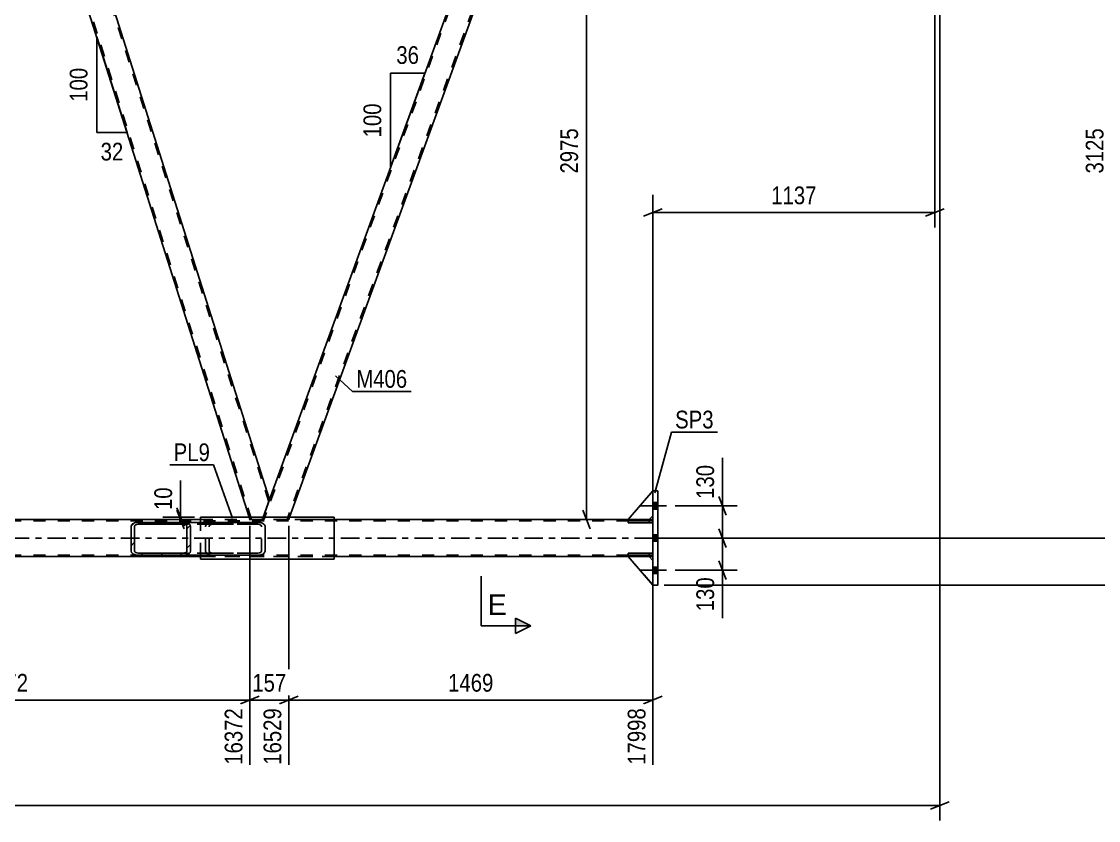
# Model space of a CAD drawing. Header units: millimetres. Extents: x -851 to 338, y -786 to 55.
# Drawn here: x -234.2 to -60.4, y -361.4 to -232.4 of the extents above; entities that cross this region are included whole.
import ezdxf

# ---------------------------------------------------------------- set-up
doc = ezdxf.new("R2010")
doc.units = ezdxf.units.MM
doc.linetypes.add('DXK_LINE_DOT2', pattern=[3.9198, 1.9599, -1.9599])
doc.linetypes.add('DXK_LINE_DOT3', pattern=[5.9187, 2.979, -0.9799, 0.9799, -0.9799])
doc.styles.add('Arial', font='ARIAL.TTF', dxfattribs={"height": 0.2})
doc.styles.add('Arial Narrow', font='ARIALN.TTF', dxfattribs={"height": 0.2})

# ---------------------------------------------------------------- blocks, each defined once
blk = doc.blocks.new('Bolt-232933133-7196 - 7182')
at = {"linetype": 'Continuous'}
for points in [[(-131.5, -311.09), (-131.5, -310.05), (-132.3, -310.05), (-132.3, -311.09)], [(-131.5, -311.09), (-131.5, -310.05), (-132.3, -310.05), (-132.3, -311.09)], [(-131.5, -311.09), (-131.5, -310.05), (-132.3, -310.05), (-132.3, -311.09)], [(-131.5, -316.29), (-131.5, -315.25), (-132.3, -315.25), (-132.3, -316.29)], [(-131.5, -316.29), (-131.5, -315.25), (-132.3, -315.25), (-132.3, -316.29)], [(-131.5, -321.49), (-131.5, -320.45), (-132.3, -320.45), (-132.3, -321.49)], [(-131.5, -321.49), (-131.5, -320.45), (-132.3, -320.45), (-132.3, -321.49)], [(-131.5, -321.49), (-131.5, -320.45), (-132.3, -320.45), (-132.3, -321.49)]]:
    blk.add_hatch(color=1, dxfattribs=at).paths.add_polyline_path(points)
at = {"color": 1, "linetype": 'Continuous'}
for p, q in [((-130.1, -310.57), (-134.3, -310.57)), ((-130.1, -310.57), (-134.3, -310.57)), ((-130.1, -310.57), (-134.3, -310.57)), ((-131.5, -310.05), (-132.3, -310.05)), ((-131.5, -310.05), (-132.3, -310.05)), ((-131.5, -310.05), (-132.3, -310.05)), ((-131.5, -311.09), (-132.3, -311.09)), ((-131.5, -311.09), (-132.3, -311.09)), ((-131.5, -311.09), (-132.3, -311.09)), ((-130.1, -315.77), (-134.3, -315.77)), ((-130.1, -315.77), (-134.3, -315.77)), ((-131.5, -315.25), (-132.3, -315.25)), ((-131.5, -315.25), (-132.3, -315.25)), ((-131.5, -316.29), (-132.3, -316.29)), ((-131.5, -316.29), (-132.3, -316.29)), ((-130.1, -320.97), (-134.3, -320.97)), ((-130.1, -320.97), (-134.3, -320.97)), ((-130.1, -320.97), (-134.3, -320.97)), ((-131.5, -320.45), (-132.3, -320.45)), ((-131.5, -320.45), (-132.3, -320.45)), ((-131.5, -320.45), (-132.3, -320.45)), ((-131.5, -321.49), (-132.3, -321.49)), ((-131.5, -321.49), (-132.3, -321.49)), ((-131.5, -321.49), (-132.3, -321.49))]:
    blk.add_line(p, q, dxfattribs=at)
blk = doc.blocks.new('Part-232933133-7271 - 7182')
at = {"color": 7, "linetype": 'DXK_LINE_DOT2'}
for p, q in [((-132.3, -313.01), (-809.21, -313.01)), ((-183.73, -312.77), (-205.27, -312.77)), ((-132.9, -312.77), (-136.3, -312.77)), ((-132.3, -312.77), (-132.3, -318.77)), ((-132.3, -318.53), (-809.21, -318.53)), ((-132.3, -318.77), (-801.21, -318.77)), ((-183.73, -318.77), (-205.27, -318.77)), ((-132.9, -318.77), (-136.3, -318.77))]:
    blk.add_line(p, q, dxfattribs=at)
at = {"color": 2, "linetype": 'Continuous'}
for p, q in [((-205.27, -312.77), (-268.86, -312.77)), ((-136.3, -312.77), (-183.73, -312.77)), ((-132.3, -312.77), (-132.9, -312.77)), ((-205.27, -318.77), (-268.86, -318.77)), ((-136.3, -318.77), (-183.73, -318.77)), ((-132.3, -318.77), (-132.9, -318.77))]:
    blk.add_line(p, q, dxfattribs=at)
at = {"color": 7, "linetype": 'DXK_LINE_DOT3'}
blk.add_line((-132.3, -315.77), (-809.21, -315.77), dxfattribs=at)
blk = doc.blocks.new('Part-232933133-7227 - 7182')
at = {"color": 2, "linetype": 'Continuous'}
for p, q in [((-132.9, -318.77), (-136.3, -318.77)), ((-136.3, -318.77), (-132.3, -323.37)), ((-132.3, -319.37), (-132.9, -318.77))]:
    blk.add_line(p, q, dxfattribs=at)
at = {"color": 7, "linetype": 'DXK_LINE_DOT2'}
blk.add_line((-132.3, -323.37), (-132.3, -319.37), dxfattribs=at)
blk = doc.blocks.new('Part-232933133-7228 - 7182')
at = {"color": 7, "linetype": 'DXK_LINE_DOT2'}
for p, q in [((-132.9, -318.77), (-136.3, -318.77)), ((-136.3, -318.77), (-132.3, -323.37)), ((-132.3, -319.37), (-132.9, -318.77)), ((-132.3, -323.37), (-132.3, -319.37))]:
    blk.add_line(p, q, dxfattribs=at)
blk = doc.blocks.new('Part-232933133-7229 - 7182')
at = {"color": 2, "linetype": 'Continuous'}
for p, q in [((-132.3, -308.17), (-136.3, -312.77)), ((-132.3, -312.17), (-132.9, -312.77)), ((-132.9, -312.77), (-136.3, -312.77))]:
    blk.add_line(p, q, dxfattribs=at)
at = {"color": 7, "linetype": 'DXK_LINE_DOT2'}
blk.add_line((-132.3, -312.17), (-132.3, -308.17), dxfattribs=at)
blk = doc.blocks.new('Part-232933133-7231 - 7182')
at = {"color": 2, "linetype": 'Continuous'}
for p, q in [((-136.3, -318.53), (-136.3, -318.21)), ((-136.3, -318.21), (-132.3, -318.21)), ((-132.3, -318.53), (-136.3, -318.53)), ((-132.3, -318.21), (-132.3, -318.53))]:
    blk.add_line(p, q, dxfattribs=at)
at = {"color": 7, "linetype": 'DXK_LINE_DOT2'}
blk.add_line((-132.9, -318.53), (-132.9, -318.21), dxfattribs=at)
blk = doc.blocks.new('Part-232933133-7232 - 7182')
at = {"color": 2, "linetype": 'Continuous'}
for p, q in [((-136.3, -313.33), (-136.3, -313.01)), ((-136.3, -313.01), (-132.3, -313.01)), ((-132.3, -313.33), (-136.3, -313.33)), ((-132.3, -313.01), (-132.3, -313.33))]:
    blk.add_line(p, q, dxfattribs=at)
at = {"color": 7, "linetype": 'DXK_LINE_DOT2'}
blk.add_line((-132.9, -313.33), (-132.9, -313.01), dxfattribs=at)
blk = doc.blocks.new('Part-232933133-7233 - 7182')
at = {"color": 7, "linetype": 'DXK_LINE_DOT2'}
for p, q in [((-132.3, -318.21), (-136.3, -318.21)), ((-136.3, -318.21), (-136.3, -318.53)), ((-136.3, -318.53), (-132.3, -318.53)), ((-132.9, -318.53), (-132.9, -318.21)), ((-132.3, -318.53), (-132.3, -318.21))]:
    blk.add_line(p, q, dxfattribs=at)
blk = doc.blocks.new('Part-232933133-7234 - 7182')
at = {"color": 7, "linetype": 'DXK_LINE_DOT2'}
for p, q in [((-132.3, -313.01), (-136.3, -313.01)), ((-136.3, -313.01), (-136.3, -313.33)), ((-136.3, -313.33), (-132.3, -313.33)), ((-132.9, -313.33), (-132.9, -313.01)), ((-132.3, -313.33), (-132.3, -313.01))]:
    blk.add_line(p, q, dxfattribs=at)
blk = doc.blocks.new('Part-232933133-7292 - 7182')
at = {"color": 7, "linetype": 'DXK_LINE_DOT2'}
for p, q in [((-136.3, -312.77), (-132.3, -308.17)), ((-132.3, -308.17), (-132.3, -312.17)), ((-132.3, -312.17), (-132.9, -312.77)), ((-132.9, -312.77), (-136.3, -312.77))]:
    blk.add_line(p, q, dxfattribs=at)
blk = doc.blocks.new('Part-232933133-7320 - 7182')
at = {"color": 2, "linetype": 'Continuous'}
for p, q in [((-183.73, -312.37), (-205.27, -312.37)), ((-205.27, -313.23), (-205.27, -312.37)), ((-183.73, -319.17), (-183.73, -312.37)), ((-205.27, -319.17), (-205.27, -318.51)), ((-183.73, -319.17), (-205.27, -319.17))]:
    blk.add_line(p, q, dxfattribs=at)
at = {"color": 7, "linetype": 'DXK_LINE_DOT2'}
blk.add_line((-205.27, -318.51), (-205.27, -313.23), dxfattribs=at)
blk = doc.blocks.new('Part-232933133-7366 - 7182')
at = {"color": 2, "linetype": 'Continuous'}
for p, q in [((-132.3, -308.17), (-132.3, -323.37)), ((-131.5, -308.17), (-132.3, -308.17)), ((-131.5, -323.37), (-131.5, -308.17)), ((-132.3, -323.37), (-131.5, -323.37))]:
    blk.add_line(p, q, dxfattribs=at)
blk = doc.blocks.new('Part-232933133-7483 - 7182')
at = {"linetype": 'Continuous'}
h = blk.add_hatch(dxfattribs=at)
h.set_pattern_fill('', scale=0.7, style=0, pattern_type=0)
h.set_pattern_definition([(45, (-216.5022, -313.8694), (-1.57154, 1.57154), [])])
h.paths.add_polyline_path([(-216.41, -313.62), (-216.5, -313.87), (-216.5, -317.87), (-216.41, -318.11), (-216.16, -318.32), (-215.78, -318.46), (-215.34, -318.51), (-208.06, -318.51), (-207.61, -318.46), (-207.24, -318.32), (-206.98, -318.12), (-206.89, -317.87), (-206.89, -313.87), (-206.98, -313.63), (-207.24, -313.42), (-207.61, -313.28), (-208.06, -313.23), (-215.34, -313.23), (-215.78, -313.28), (-216.16, -313.42)])
h.paths.add_polyline_path([(-215.56, -313.57), (-215.34, -313.55), (-208.06, -313.55), (-207.84, -313.57), (-207.65, -313.64), (-207.52, -313.75), (-207.48, -313.87), (-207.48, -317.87), (-207.52, -317.99), (-207.65, -318.1), (-207.84, -318.17), (-208.06, -318.19), (-215.34, -318.19), (-215.56, -318.17), (-215.75, -318.1), (-215.88, -317.99), (-215.92, -317.87), (-215.92, -313.87), (-215.88, -313.75), (-215.75, -313.64)])
at = {"color": 2, "linetype": 'Continuous'}
for p, q in [((-216.41, -313.62), (-216.5, -313.87)), ((-216.5, -317.87), (-216.5, -313.87)), ((-215.92, -313.87), (-215.88, -313.75)), ((-215.92, -317.87), (-215.92, -313.87)), ((-215.34, -313.23), (-215.78, -313.28)), ((-215.56, -313.57), (-215.34, -313.55)), ((-215.34, -313.23), (-208.06, -313.23)), ((-215.34, -313.55), (-208.06, -313.55)), ((-208.06, -313.23), (-196.03, -313.23)), ((-207.61, -313.28), (-208.06, -313.23)), ((-208.06, -313.55), (-207.84, -313.57)), ((-207.52, -313.75), (-207.48, -313.87)), ((-207.48, -317.87), (-207.48, -313.87)), ((-206.89, -313.87), (-206.98, -313.63)), ((-206.89, -317.87), (-206.89, -313.87)), ((-196.03, -313.23), (-195.58, -313.28)), ((-194.95, -313.63), (-194.86, -313.87)), ((-194.86, -317.87), (-194.86, -313.87)), ((-216.5, -317.87), (-216.41, -318.11)), ((-215.88, -317.99), (-215.92, -317.87)), ((-207.48, -317.87), (-207.52, -317.99)), ((-206.98, -318.12), (-206.89, -317.87)), ((-194.86, -317.87), (-194.95, -318.12)), ((-215.78, -318.46), (-215.34, -318.51)), ((-215.34, -318.19), (-215.56, -318.17)), ((-215.34, -318.19), (-208.06, -318.19)), ((-215.34, -318.51), (-208.06, -318.51)), ((-207.84, -318.17), (-208.06, -318.19)), ((-208.06, -318.51), (-207.61, -318.46)), ((-208.06, -318.51), (-196.03, -318.51)), ((-195.58, -318.46), (-196.03, -318.51))]:
    blk.add_line(p, q, dxfattribs=at)
at = {"color": 7, "linetype": 'DXK_LINE_DOT2'}
for p, q in [((-203.31, -313.23), (-215.34, -313.23)), ((-203.31, -313.55), (-215.34, -313.55)), ((-196.03, -313.55), (-208.06, -313.55)), ((-204.47, -313.87), (-204.38, -313.63)), ((-204.47, -317.87), (-204.47, -313.87)), ((-203.85, -313.75), (-203.89, -313.87)), ((-203.89, -317.87), (-203.89, -313.87)), ((-203.75, -313.28), (-203.31, -313.23)), ((-203.31, -313.55), (-203.53, -313.58)), ((-203.31, -313.23), (-196.03, -313.23)), ((-203.31, -313.55), (-196.03, -313.55)), ((-195.81, -313.58), (-196.03, -313.55)), ((-195.45, -313.87), (-195.49, -313.75)), ((-195.45, -317.87), (-195.45, -313.87)), ((-204.38, -318.12), (-204.47, -317.87)), ((-203.89, -317.87), (-203.85, -317.99)), ((-195.49, -317.99), (-195.45, -317.87)), ((-203.31, -318.19), (-215.34, -318.19)), ((-203.31, -318.51), (-215.34, -318.51)), ((-196.03, -318.19), (-208.06, -318.19)), ((-203.31, -318.51), (-203.75, -318.46)), ((-203.53, -318.17), (-203.31, -318.19)), ((-203.31, -318.19), (-196.03, -318.19)), ((-203.31, -318.51), (-196.03, -318.51)), ((-196.03, -318.19), (-195.81, -318.17))]:
    blk.add_line(p, q, dxfattribs=at)
at = {"color": 2, "linetype": 'Continuous'}
for centre, radius, start, end in [((-215.6, -314.35), 1.09, 99.5118, 138.0612), ((-215.47, -314.11), 0.545, 99.5118, 138.0612), ((-207.93, -314.11), 0.545, 41.9337, 80.4755), ((-207.79, -314.35), 1.09, 41.9337, 80.4755), ((-195.76, -314.36), 1.09, 41.9337, 80.4755), ((-215.6, -317.39), 1.09, 221.9337, 260.4755), ((-215.47, -317.63), 0.545, 221.9337, 260.4755), ((-207.93, -317.63), 0.545, 279.5118, 318.0612), ((-207.79, -317.39), 1.09, 279.5118, 318.0612), ((-195.76, -317.39), 1.09, 279.5118, 318.0612)]:
    blk.add_arc(centre, radius, start, end, dxfattribs=at)
at = {"color": 7, "linetype": 'DXK_LINE_DOT2'}
for centre, radius, start, end in [((-203.57, -314.35), 1.09, 99.5118, 138.0612), ((-203.44, -314.11), 0.545, 99.5118, 138.0612), ((-195.9, -314.11), 0.545, 41.9337, 80.4755), ((-203.57, -317.39), 1.09, 221.9337, 260.4755), ((-203.44, -317.63), 0.545, 221.9337, 260.4755), ((-195.9, -317.63), 0.545, 279.5118, 318.0612)]:
    blk.add_arc(centre, radius, start, end, dxfattribs=at)
blk = doc.blocks.new('Part-232933133-7506 - 7182')
at = {"color": 7, "linetype": 'DXK_LINE_DOT2'}
for p, q in [((-236.89, -193.77), (-280.2, -312.77)), ((-233.14, -193.77), (-276.45, -312.77)), ((-237.14, -193.77), (-237.29, -194.17)), ((-232.89, -193.77), (-237.14, -193.77)), ((-232.89, -193.77), (-234.05, -196.97)), ((-279.29, -309.56), (-280.46, -312.77)), ((-276.05, -312.37), (-276.2, -312.77)), ((-276.2, -312.77), (-280.46, -312.77))]:
    blk.add_line(p, q, dxfattribs=at)
at = {"color": 2, "linetype": 'Continuous'}
for p, q in [((-237.29, -194.17), (-279.29, -309.56)), ((-234.05, -196.97), (-276.05, -312.37))]:
    blk.add_line(p, q, dxfattribs=at)
blk = doc.blocks.new('Part-232933133-7511 - 7182')
at = {"color": 2, "linetype": 'Continuous'}
for p, q in [((-233.03, -194.17), (-234.05, -196.97)), ((-194.15, -309.56), (-230.75, -194.17)), ((-197.46, -312.37), (-234.05, -196.97)), ((-194.15, -309.56), (-195.18, -312.37))]:
    blk.add_line(p, q, dxfattribs=at)
at = {"color": 7, "linetype": 'DXK_LINE_DOT2'}
for p, q in [((-232.89, -193.77), (-233.03, -194.17)), ((-230.87, -193.77), (-232.89, -193.77)), ((-194.29, -309.93), (-231.12, -193.77)), ((-230.75, -194.17), (-230.87, -193.77)), ((-197.08, -312.77), (-233.92, -196.6)), ((-197.33, -312.77), (-197.46, -312.37)), ((-195.18, -312.37), (-195.32, -312.77)), ((-195.32, -312.77), (-197.33, -312.77))]:
    blk.add_line(p, q, dxfattribs=at)
blk = doc.blocks.new('Part-232933133-7521 - 7182')
at = {"color": 7, "linetype": 'DXK_LINE_DOT2'}
for p, q in [((-151.75, -193.77), (-195.07, -312.77)), ((-148.01, -193.77), (-191.32, -312.77)), ((-152.01, -193.77), (-152.15, -194.17)), ((-147.75, -193.77), (-152.01, -193.77)), ((-147.75, -193.77), (-147.9, -194.17)), ((-194.15, -309.56), (-195.32, -312.77)), ((-190.92, -312.37), (-191.06, -312.77)), ((-191.06, -312.77), (-195.32, -312.77))]:
    blk.add_line(p, q, dxfattribs=at)
at = {"color": 2, "linetype": 'Continuous'}
for p, q in [((-152.15, -194.17), (-194.15, -309.56)), ((-147.9, -194.17), (-190.92, -312.37))]:
    blk.add_line(p, q, dxfattribs=at)
blk = doc.blocks.new('StraightDimension-232933133-8412 - 7182')
at = {"color": 7, "linetype": 'Continuous'}
for p, q in [((-57.65, -192.27), (-58.85, -189.27)), ((-85, -190.77), (-55.85, -190.77)), ((-58.25, -315.77), (-58.25, -190.77)), ((-58.85, -314.27), (-57.65, -317.27)), ((-130.5, -315.77), (-55.85, -315.77))]:
    blk.add_line(p, q, dxfattribs=at)
at = {"color": 0}
blk.add_wipeout([(-59, -249.01), (-63.2, -249.01), (-63.2, -257.52), (-59, -257.52)], dxfattribs=at)
at = {"color": 3, "style": 'Arial Narrow'}
blk.add_text('3125', height=2.863, rotation=90.0002, dxfattribs=at).set_placement((-59.6, -256.92))
blk = doc.blocks.new('StraightDimension-232933133-38906 - 7182')
at = {"color": 7, "linetype": 'Continuous'}
for p, q in [((-86.8, -194.77), (-86.8, -265.63)), ((-132.3, -311.77), (-132.3, -260.38)), ((-130.8, -262.63), (-133.8, -263.83)), ((-132.3, -263.23), (-86.8, -263.23)), ((-88.3, -263.83), (-85.3, -262.63))]:
    blk.add_line(p, q, dxfattribs=at)
at = {"color": 0}
blk.add_wipeout([(-105.3, -262.48), (-105.3, -258.28), (-113.81, -258.28), (-113.81, -262.48)], dxfattribs=at)
at = {"color": 3, "style": 'Arial Narrow'}
blk.add_text('1137', height=2.863, dxfattribs=at).set_placement((-113.21, -261.88))
blk = doc.blocks.new('StraightDimension-232933133-32786 - 7182')
at = {"color": 7, "linetype": 'Continuous'}
for p, q in [((-142.43, -195.27), (-143.63, -192.27)), ((-146.75, -193.77), (-140.63, -193.77)), ((-143.03, -312.77), (-143.03, -193.77)), ((-143.63, -311.27), (-142.43, -314.27)), ((-190.06, -312.77), (-140.63, -312.77))]:
    blk.add_line(p, q, dxfattribs=at)
at = {"color": 0}
blk.add_wipeout([(-143.78, -249.01), (-147.98, -249.01), (-147.98, -257.52), (-143.78, -257.52)], dxfattribs=at)
at = {"color": 3, "style": 'Arial Narrow'}
blk.add_text('2975', height=2.863, rotation=90.0002, dxfattribs=at).set_placement((-144.38, -256.92))
blk = doc.blocks.new('StraightDimension-232933133-8367 - 7182')
at = {"color": 7, "linetype": 'Continuous'}
for p, q in [((-121.68, -314.27), (-120.48, -317.27)), ((-130.5, -315.77), (-118.68, -315.77)), ((-121.08, -320.97), (-121.08, -315.77)), ((-120.48, -322.47), (-121.68, -319.47)), ((-128.7, -320.97), (-118.68, -320.97))]:
    blk.add_line(p, q, dxfattribs=at)
at = {"color": 0}
blk.add_wipeout([(-121.83, -321.49), (-126.03, -321.49), (-126.03, -328.18), (-121.83, -328.18)], dxfattribs=at)
at = {"color": 7, "linetype": 'Continuous'}
blk.add_line((-121.08, -320.97), (-121.08, -328.7), dxfattribs=at)
blk.add_line((-121.08, -320.97), (-121.08, -328.7), dxfattribs=at)
at = {"color": 3, "style": 'Arial Narrow'}
blk.add_text('130', height=2.863, rotation=90.0002, dxfattribs=at).set_placement((-122.43, -327.58))
blk = doc.blocks.new('StraightDimension-232933133-8375 - 7182')
at = {"color": 7, "linetype": 'Continuous'}
for p, q in [((-121.68, -309.07), (-120.48, -312.07)), ((-128.7, -310.57), (-118.68, -310.57)), ((-121.08, -315.77), (-121.08, -310.57)), ((-120.48, -317.27), (-121.68, -314.27)), ((-130.5, -315.77), (-118.68, -315.77))]:
    blk.add_line(p, q, dxfattribs=at)
at = {"color": 0}
blk.add_wipeout([(-121.83, -303.36), (-126.03, -303.36), (-126.03, -310.04), (-121.83, -310.04)], dxfattribs=at)
at = {"color": 7, "linetype": 'Continuous'}
blk.add_line((-121.08, -310.57), (-121.08, -302.83), dxfattribs=at)
blk.add_line((-121.08, -310.57), (-121.08, -302.83), dxfattribs=at)
at = {"color": 3, "style": 'Arial Narrow'}
blk.add_text('130', height=2.863, rotation=90.0002, dxfattribs=at).set_placement((-122.43, -309.44))
blk = doc.blocks.new('StraightDimension-232933133-8401 - 7182')
at = {"color": 7, "linetype": 'Continuous'}
for p, q in [((-45.12, -184.67), (-46.32, -181.67)), ((-85, -183.17), (-43.32, -183.17)), ((-45.72, -323.37), (-45.72, -183.17)), ((-46.32, -321.87), (-45.12, -324.87)), ((-130.5, -323.37), (-43.32, -323.37))]:
    blk.add_line(p, q, dxfattribs=at)
at = {"color": 0}
blk.add_wipeout([(-46.47, -249.01), (-50.67, -249.01), (-50.67, -257.52), (-46.47, -257.52)], dxfattribs=at)
at = {"color": 3, "style": 'Arial Narrow'}
blk.add_text('3505', height=2.863, rotation=90.0002, dxfattribs=at).set_placement((-47.07, -256.92))
blk = doc.blocks.new('StraightDimension-232933133-31968 - 7182')
at = {"color": 7, "linetype": 'Continuous'}
for p, q in [((-86, -199.37), (-86, -361.35)), ((-822.11, -358.95), (-86, -358.95)), ((-87.5, -359.55), (-84.5, -358.35))]:
    blk.add_line(p, q, dxfattribs=at)
blk = doc.blocks.new('AngleDimension-232933133-32509 - 7182')
at = {"color": 7, "linetype": 'Continuous'}
for p, q in [((-174.64, -240.73), (-169.1, -240.73)), ((-174.64, -255.96), (-169.1, -240.73)), ((-174.64, -255.96), (-174.64, -240.73)), ((-169.1, -240.73), (-169.1, -240.73))]:
    blk.add_line(p, q, dxfattribs=at)
at = {"color": 0}
for points in [[(-169.44, -239.83), (-169.44, -235.63), (-174.3, -235.63), (-174.3, -239.83)], [(-175.54, -245), (-179.74, -245), (-179.74, -251.69), (-175.54, -251.69)]]:
    blk.add_wipeout(points, dxfattribs=at)
at = {"color": 3, "style": 'Arial Narrow'}
blk.add_text('36', height=2.863, dxfattribs=at).set_placement((-173.7, -239.23))
blk.add_text('100', height=2.863, rotation=90.0002, dxfattribs=at).set_placement((-176.14, -251.09))
blk = doc.blocks.new('StraightDimension-232933133-32517 - 7182')
at = {"color": 7, "linetype": 'Continuous'}
for p, q in [((-191.06, -313.77), (-191.06, -352.36)), ((-132.3, -319.77), (-132.3, -352.36)), ((-189.56, -341.31), (-192.56, -342.51)), ((-191.06, -341.91), (-132.3, -341.91)), ((-133.8, -342.51), (-130.8, -341.31))]:
    blk.add_line(p, q, dxfattribs=at)
at = {"color": 0}
blk.add_wipeout([(-157.43, -341.16), (-157.43, -336.96), (-165.94, -336.96), (-165.94, -341.16)], dxfattribs=at)
at = {"color": 0, "linetype": 'Continuous'}
blk.add_wipeout([(-132.9, -342.61), (-137.1, -342.61), (-137.1, -352.96), (-132.9, -352.96)], dxfattribs=at)
at = {"color": 3, "style": 'Arial Narrow'}
blk.add_text('1469', height=2.863, dxfattribs=at).set_placement((-165.34, -340.56))
at = {"color": 3, "linetype": 'Continuous', "style": 'Arial Narrow'}
blk.add_text('17998', height=2.863, rotation=90.0002, dxfattribs=at).set_placement((-133.5, -352.36))
blk = doc.blocks.new('StraightDimension-232933133-32518 - 7182')
at = {"color": 7, "linetype": 'Continuous'}
for p, q in [((-197.33, -313.77), (-197.33, -352.36)), ((-191.06, -313.77), (-191.06, -352.36)), ((-198.83, -342.51), (-195.83, -341.31)), ((-197.33, -341.91), (-191.06, -341.91)), ((-189.56, -341.31), (-192.56, -342.51))]:
    blk.add_line(p, q, dxfattribs=at)
at = {"color": 0}
blk.add_wipeout([(-190.86, -341.16), (-190.86, -336.96), (-197.54, -336.96), (-197.54, -341.16)], dxfattribs=at)
at = {"color": 0, "linetype": 'Continuous'}
blk.add_wipeout([(-191.66, -342.61), (-195.86, -342.61), (-195.86, -352.96), (-191.66, -352.96)], dxfattribs=at)
at = {"color": 3, "style": 'Arial Narrow'}
blk.add_text('157', height=2.863, dxfattribs=at).set_placement((-196.94, -340.56))
at = {"color": 3, "linetype": 'Continuous', "style": 'Arial Narrow'}
blk.add_text('16529', height=2.863, rotation=90.0002, dxfattribs=at).set_placement((-192.26, -352.36))
blk = doc.blocks.new('StraightDimension-232933133-32519 - 7182')
at = {"color": 7, "linetype": 'Continuous'}
for p, q in [((-276.2, -313.77), (-276.2, -352.36)), ((-197.33, -313.77), (-197.33, -352.36)), ((-274.7, -341.31), (-277.7, -342.51)), ((-276.2, -341.91), (-197.33, -341.91)), ((-198.83, -342.51), (-195.83, -341.31))]:
    blk.add_line(p, q, dxfattribs=at)
at = {"color": 0}
blk.add_wipeout([(-232.51, -341.16), (-232.51, -336.96), (-241.02, -336.96), (-241.02, -341.16)], dxfattribs=at)
at = {"color": 0, "linetype": 'Continuous'}
blk.add_wipeout([(-197.93, -342.61), (-202.13, -342.61), (-202.13, -352.96), (-197.93, -352.96)], dxfattribs=at)
at = {"color": 3, "style": 'Arial Narrow'}
blk.add_text('1972', height=2.863, dxfattribs=at).set_placement((-240.42, -340.56))
at = {"color": 3, "linetype": 'Continuous', "style": 'Arial Narrow'}
blk.add_text('16372', height=2.863, rotation=90.0002, dxfattribs=at).set_placement((-198.53, -352.36))
blk = doc.blocks.new('AngleDimension-232933133-58609 - 7182')
at = {"color": 7, "linetype": 'Continuous'}
for p, q in [((-222.03, -234.88), (-217.14, -250.32)), ((-222.03, -234.88), (-222.03, -250.32)), ((-221.22, -237.44), (-217.14, -250.32)), ((-222.03, -250.32), (-217.14, -250.32))]:
    blk.add_line(p, q, dxfattribs=at)
at = {"color": 0}
for points in [[(-222.93, -239.25), (-227.13, -239.25), (-227.13, -245.94), (-222.93, -245.94)], [(-217.16, -255.42), (-217.16, -251.22), (-222.01, -251.22), (-222.01, -255.42)]]:
    blk.add_wipeout(points, dxfattribs=at)
at = {"color": 3, "style": 'Arial Narrow'}
blk.add_text('100', height=2.863, rotation=90.0002, dxfattribs=at).set_placement((-223.53, -245.34))
blk.add_text('32', height=2.863, dxfattribs=at).set_placement((-221.41, -254.82))
blk = doc.blocks.new('StraightDimension-232933133-72003 - 7182')
at = {"color": 7, "linetype": 'Continuous'}
for p, q in [((-209.13, -310.87), (-207.93, -313.87)), ((-206.27, -312.37), (-211.38, -312.37)), ((-207.93, -314.27), (-209.13, -311.27)), ((-208.53, -312.77), (-208.53, -312.37)), ((-206.27, -312.77), (-211.38, -312.77))]:
    blk.add_line(p, q, dxfattribs=at)
at = {"color": 0}
blk.add_wipeout([(-209.28, -306.99), (-213.48, -306.99), (-213.48, -311.84), (-209.28, -311.84)], dxfattribs=at)
at = {"color": 7, "linetype": 'Continuous'}
blk.add_line((-208.53, -312.37), (-208.53, -306.46), dxfattribs=at)
blk.add_line((-208.53, -312.37), (-208.53, -306.46), dxfattribs=at)
at = {"color": 3, "style": 'Arial Narrow'}
blk.add_text('10', height=2.863, rotation=90.0002, dxfattribs=at).set_placement((-209.88, -311.24))
blk = doc.blocks.new('Mark-232933133-7362 - 7182')
at = {"color": 0}
blk.add_wipeout([(-122.5, -298.07), (-122.5, -295.07), (-128.71, -295.07), (-128.71, -298.07)], dxfattribs=at)
blk.add_wipeout([(-122.5, -298.07), (-122.5, -295.07), (-128.71, -295.07), (-128.71, -298.07)], dxfattribs=at)
at = {"color": 30, "linetype": 'Continuous'}
for p, q in [((-131.98, -308.44), (-129.31, -298.67)), ((-129.31, -298.67), (-121.9, -298.67))]:
    blk.add_line(p, q, dxfattribs=at)
at = {"color": 3, "style": 'Arial Narrow'}
blk.add_text('SP3', height=2.863, dxfattribs=at).set_placement((-128.71, -298.07))
blk = doc.blocks.new('Mark-232933133-7517 - 7182')
at = {"color": 0}
blk.add_wipeout([(-171.93, -291.51), (-171.93, -288.51), (-180.16, -288.51), (-180.16, -291.51)], dxfattribs=at)
blk.add_wipeout([(-171.93, -291.51), (-171.93, -288.51), (-180.16, -288.51), (-180.16, -291.51)], dxfattribs=at)
at = {"color": 30, "linetype": 'Continuous'}
for p, q in [((-183.49, -289.58), (-180.76, -292.11)), ((-180.76, -292.11), (-171.33, -292.11))]:
    blk.add_line(p, q, dxfattribs=at)
at = {"color": 3, "style": 'Arial Narrow'}
blk.add_text('M406', height=2.863, dxfattribs=at).set_placement((-180.16, -291.51))
blk = doc.blocks.new('SectionMark-232933133-41848 - 7182')
at = {"linetype": 'Continuous'}
for points in [[(-154.49, -169.59), (-154.49, -168.34), (-151.99, -168.34)], [(-154.49, -329.93), (-154.49, -328.68), (-151.99, -329.93)]]:
    blk.add_hatch(color=6, dxfattribs=at).paths.add_polyline_path(points)
at = {"color": 6, "linetype": 'Continuous'}
for p, q in [((-159.99, -168.34), (-159.99, -176.34)), ((-159.99, -168.34), (-151.99, -168.34)), ((-154.49, -169.59), (-154.49, -167.09)), ((-154.49, -167.09), (-151.99, -168.34)), ((-151.99, -168.34), (-154.49, -169.59)), ((-159.99, -329.93), (-159.99, -321.93)), ((-159.99, -329.93), (-151.99, -329.93)), ((-151.99, -329.93), (-154.49, -328.68)), ((-154.49, -328.68), (-154.49, -331.18)), ((-151.99, -329.93), (-154.49, -331.18))]:
    blk.add_line(p, q, dxfattribs=at)
at = {"color": 0, "linetype": 'Continuous'}
for points in [[(-155.88, -173.59), (-155.88, -170.09), (-158.99, -170.09), (-158.99, -173.59)], [(-155.88, -328.18), (-155.88, -324.68), (-158.99, -324.68), (-158.99, -328.18)]]:
    blk.add_wipeout(points, dxfattribs=at)
at = {"color": 3, "linetype": 'Continuous', "style": 'Arial'}
for p in [(-158.99, -173.59), (-158.99, -328.18)]:
    blk.add_text('E', height=3.34, dxfattribs=at).set_placement(p)
blk = doc.blocks.new('Mark-232933133-72004 - 7182')
at = {"color": 0}
blk.add_wipeout([(-203.78, -303.35), (-203.78, -300.35), (-209.62, -300.35), (-209.62, -303.35)], dxfattribs=at)
blk.add_wipeout([(-203.78, -303.35), (-203.78, -300.35), (-209.62, -300.35), (-209.62, -303.35)], dxfattribs=at)
at = {"color": 30, "linetype": 'Continuous'}
for p in [(-210.22, -303.95), (-200.15, -312.54)]:
    blk.add_line(p, (-203.18, -303.95), dxfattribs=at)
at = {"color": 3, "style": 'Arial Narrow'}
blk.add_text('PL9', height=2.863, dxfattribs=at).set_placement((-209.62, -303.35))

msp = doc.modelspace()

# ---------------------------------------------------------------- block references
for name in ['Part-232933133-7506 - 7182', 'Part-232933133-7511 - 7182', 'Part-232933133-7521 - 7182', 'Part-232933133-7229 - 7182', 'Part-232933133-7292 - 7182', 'Part-232933133-7366 - 7182', 'Bolt-232933133-7196 - 7182', 'Part-232933133-7320 - 7182', 'Part-232933133-7271 - 7182', 'Part-232933133-7483 - 7182', 'Part-232933133-7232 - 7182', 'Part-232933133-7234 - 7182', 'Part-232933133-7231 - 7182', 'Part-232933133-7233 - 7182', 'Part-232933133-7227 - 7182', 'Part-232933133-7228 - 7182']:
    msp.add_blockref(name, (0, 0))

# ---------------------------------------------------------------- next in the draw order: block references
for name in ['StraightDimension-232933133-8412 - 7182', 'StraightDimension-232933133-32786 - 7182']:
    msp.add_blockref(name, (0, 0))

# ---------------------------------------------------------------- next in the draw order: block references
for name in ['StraightDimension-232933133-38906 - 7182', 'StraightDimension-232933133-8367 - 7182']:
    msp.add_blockref(name, (0, 0))

# ---------------------------------------------------------------- next in the draw order: block references
msp.add_blockref('StraightDimension-232933133-8375 - 7182', (0, 0))

# ---------------------------------------------------------------- next in the draw order: block references
msp.add_blockref('StraightDimension-232933133-8401 - 7182', (0, 0))

# ---------------------------------------------------------------- next in the draw order: block references
msp.add_blockref('StraightDimension-232933133-31968 - 7182', (0, 0))

# ---------------------------------------------------------------- next in the draw order: block references
for name in ['AngleDimension-232933133-58609 - 7182', 'AngleDimension-232933133-32509 - 7182', 'Mark-232933133-7517 - 7182', 'Mark-232933133-7362 - 7182', 'StraightDimension-232933133-32517 - 7182']:
    msp.add_blockref(name, (0, 0))

# ---------------------------------------------------------------- next in the draw order: block references
for name in ['SectionMark-232933133-41848 - 7182', 'StraightDimension-232933133-32518 - 7182']:
    msp.add_blockref(name, (0, 0))

# ---------------------------------------------------------------- next in the draw order: block references
msp.add_blockref('StraightDimension-232933133-32519 - 7182', (0, 0))

# ---------------------------------------------------------------- next in the draw order: block references
msp.add_blockref('StraightDimension-232933133-72003 - 7182', (0, 0))

# ---------------------------------------------------------------- next in the draw order: block references
msp.add_blockref('Mark-232933133-72004 - 7182', (0, 0))

doc.saveas('drawing.dxf')
